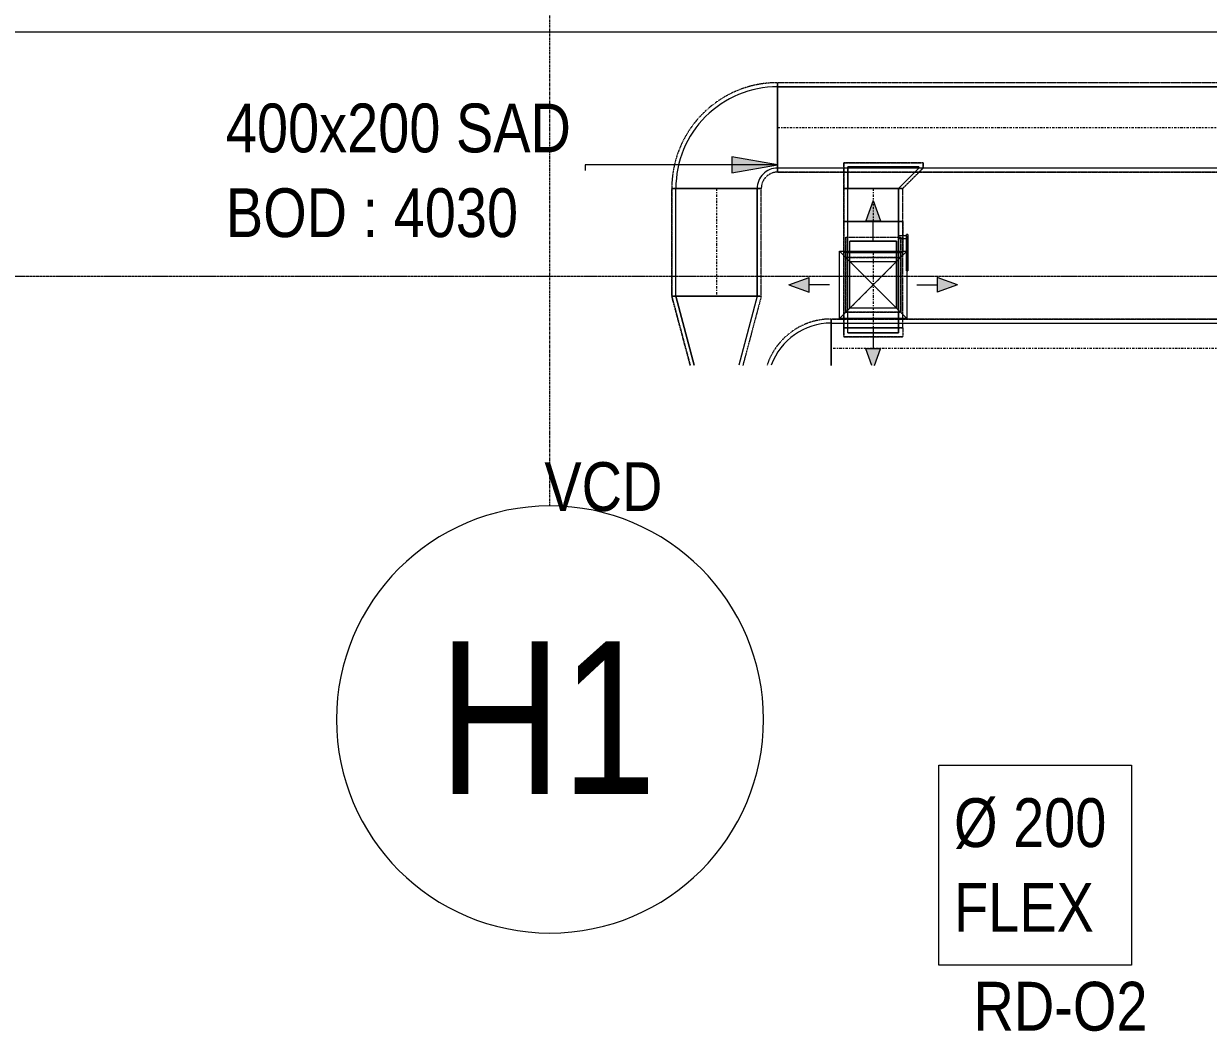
# Model space of a CAD drawing. Header units: inches. Extents: x -83664 to 20107, y -47222 to 19398.
# Drawn here: x -75560 to -69736, y -46687 to -41732 of the extents above; entities that cross this region are included whole.
import ezdxf

# ---------------------------------------------------------------- set-up
doc = ezdxf.new("R2010")
doc.units = ezdxf.units.IN
doc.header["$MEASUREMENT"] = 0
for name, pattern in [('AE7-LP-CENTER', [5.45, 3, -0.6, 1.25, -0.6]), ('Center', [29.999999, 12, -6, 6, -6]), ('Grid Line', [22.225, 12.7, -3.175, 3.175, -3.175]), ('Hidden 0_50', [1.0584, 0.5292, -0.5292]), ('Hidden 1_5', [2.2, 1.5, -0.7])]:
    doc.linetypes.add(name, pattern=pattern)
doc.layers.add('A-ANNO-MATC', color=1, linetype='AE7-LP-CENTER', lineweight=9, true_color=0xff0000)
doc.layers.add('M-HVAC-DUCT', color=7, linetype='Continuous', lineweight=9, true_color=0xffe97f)
for name, color, linetype, lineweight in [('A-DETL-GENF', 7, 'Continuous', 9), ('G-ANNO-TEXT', 7, 'Continuous', 9), ('M-HVAC-CDFF', 7, 'Continuous', 9), ('M-HVAC-DUCT-ANNO', 7, 'Continuous', 9), ('M-HVAC-DUCT-CNTR', 7, 'Center', 9), ('M-HVAC-DUCT-IDEN', 7, 'Continuous', 18), ('S-GRID', 7, 'Continuous', 9), ('S-GRID-IDEN', 7, 'Continuous', 9)]:
    doc.layers.add(name, color=color, linetype=linetype, lineweight=lineweight)
doc.styles.add('Arial Narrow_21', font='ARIALN.TTF', dxfattribs={"height": 240})
doc.styles.add('Arial_10', font='arial.ttf', dxfattribs={"width": 0.8, "height": 750})

# ---------------------------------------------------------------- blocks, each defined once
blk = doc.blocks.new('M_Rectangular Transition - Length - Standard-8295551-FIRST FLOOR AC CONDITIONING LAYOUT - PART A')
at = {"layer": 'M-HVAC-DUCT', "color": 30, "true_color": 0xff7f00}
for p, q in [((0, 200), (0, -200)), ((0, 200), (340, 109.3)), ((0, 200), (340, 109.3)), ((0, -200), (0, 200)), ((0, -200), (340, -109.3)), ((340, -109.3), (0, -200))]:
    blk.add_line(p, q, dxfattribs=at)
blk = doc.blocks.new('GCE-AT-Supply Air Rectangular Diffuser - 230x230-V41-FIRST FLOOR AC CONDITIONING LAYOUT - PART A')
at = {"layer": 'A-DETL-GENF', "true_color": 0xff7f00}
for points in [[(36.4, 315), (0, 415), (-36.4, 315)], [(-315, -36.4), (-315, 36.4), (-415, 0)], [(315, -36.4), (415, 0), (315, 36.4)]]:
    blk.add_hatch(color=30, dxfattribs=at).paths.add_polyline_path(points)
h = blk.add_hatch(color=30, dxfattribs=at)
edge = h.paths.add_edge_path()
edge.add_line((7, -395.7), (36.4, -315))
edge.add_line((36.4, -315), (-36.4, -315))
edge.add_line((-36.4, -315), (-7, -395.7))
at = {"layer": 'A-DETL-GENF', "color": 30, "true_color": 0xff7f00}
for p, q in [((0, 415), (-36.4, 315)), ((0, 415), (36.4, 315)), ((-36.4, 315), (36.4, 315)), ((0, 215), (0, 315)), ((-165, -165), (165, 165)), ((-165, 165), (165, -165)), ((-165, -165), (-165, 165)), ((-165, 165), (165, 165)), ((165, 165), (165, -165)), ((-415, 0), (-315, 36.4)), ((-315, -36.4), (-315, 36.4)), ((215, 0), (315, 0)), ((315, 36.4), (315, -36.4)), ((415, 0), (315, 36.4)), ((-415, 0), (-315, -36.4)), ((-215, 0), (-315, 0)), ((415, 0), (315, -36.4)), ((165, -165), (-165, -165)), ((0, -215), (0, -315)), ((36.4, -315), (-36.4, -315)), ((-7, -395.7), (-36.4, -315)), ((7, -395.7), (36.4, -315))]:
    blk.add_line(p, q, dxfattribs=at)
blk = doc.blocks.new('M_Rectangular Tap - Beveled - Standard-V42-FIRST FLOOR AC CONDITIONING LAYOUT - PART A')
at = {"layer": 'M-HVAC-DUCT', "color": 30, "true_color": 0xff7f00}
for p, q in [((0, 225), (-6.096, 225)), ((-6.096, -125), (-6.096, 225)), ((-6.096, 225), (-6.096, -125)), ((-6.096, 225), (0, 225)), ((100, 125), (0, 225)), ((100, 125), (0, 225)), ((100, 125), (100, -125)), ((100, -125), (100, 125)), ((-6.096, -125), (100, -125)), ((100, -125), (-6.096, -125))]:
    blk.add_line(p, q, dxfattribs=at)
blk = doc.blocks.new('M_Rectangular Tap - Beveled - Standard-7645130-FIRST FLOOR AC CONDITIONING LAYOUT - PART A')
at = {"layer": 'M-HVAC-DUCT', "color": 30, "true_color": 0xff7f00}
for p, q in [((79958.5, 55470.9), (79958.5, 55570.9)), ((79958.5, 55570.9), (80188.5, 55570.9)), ((80188.5, 55570.9), (79958.5, 55570.9)), ((79958.5, 55240.9), (79958.5, 55570.9)), ((80188.5, 55470.9), (80188.5, 55570.9)), ((80188.5, 55570.9), (80188.5, 55240.9)), ((79958.5, 55470.9), (80188.5, 55470.9)), ((79958.5, 55240.9), (79958.5, 55470.9)), ((80188.5, 55470.9), (80188.5, 55240.9)), ((80188.5, 55240.9), (79958.5, 55240.9)), ((80188.5, 55240.9), (79958.5, 55240.9))]:
    blk.add_line(p, q, dxfattribs=at)
blk = doc.blocks.new('M_Rectangular Endcap - Standard-7519132-FIRST FLOOR AC CONDITIONING LAYOUT - PART A')
at = {"layer": 'M-HVAC-DUCT', "color": 30, "true_color": 0xff7f00}
for p, q in [((0, 125), (0, -125)), ((0, -125), (0, 125)), ((0, 125), (25, 125)), ((25, 125), (0, 125)), ((25, 125), (25, -125)), ((25, -125), (25, 125)), ((25, -125), (0, -125)), ((25, -125), (0, -125))]:
    blk.add_line(p, q, dxfattribs=at)
blk = doc.blocks.new('M_Rectangular Elbow - Radius - 0_75 W-V45-FIRST FLOOR AC CONDITIONING LAYOUT - PART A')
at = {"layer": 'M-HVAC-DUCT', "color": 6, "true_color": 0xff00ff}
for p, q in [((-187.5, 82.9), (-187.5, -125)), ((-187.5, -125), (-187.5, 82.9))]:
    blk.add_line(p, q, dxfattribs=at)
blk.add_arc((-187.5, 187.5), 312.5, 270, 340.37282, dxfattribs=at)
blk.add_arc((-187.5, 187.5), 312.5, 270, 340.37282, dxfattribs=at)
blk = doc.blocks.new('TEMW-ME-DMP-Volume Control Damper - Standard-V102-FIRST FLOOR AC CONDITIONING LAYOUT - PART A')
at = {"layer": 'M-HVAC-DUCT', "color": 30, "true_color": 0xff7f00}
for p, q in [((-165.1, 163.1), (-165.1, 169.4)), ((-152.4, 169.4), (-165.1, 169.4)), ((-165.1, 163.1), (-152.4, 163.1)), ((0, 169.4), (-152.4, 169.4)), ((-152.4, 169.4), (0, 169.4)), ((0, 163.1), (-152.4, 163.1)), ((-152.4, 163.1), (0, 163.1)), ((-76.2, 125), (-76.2, -125)), ((-76.2, -125), (-76.2, 125)), ((76.2, 125), (-76.2, 125)), ((-76.2, 125), (76.2, 125)), ((-76.2, 125), (76.2, 125)), ((-6.3, 125), (-6.3, 163.1)), ((6.4, 163.1), (-6.3, 163.1)), ((6.4, 163.1), (-6.3, 163.1)), ((-6.3, 125), (6.4, 125)), ((-6.3, 125), (6.4, 125)), ((12.7, 169.4), (0, 169.4)), ((0, 163.1), (12.7, 163.1)), ((6.4, 163.1), (6.4, 125)), ((12.7, 169.4), (12.7, 163.1)), ((76.2, 125), (76.2, -125)), ((76.2, -125), (76.2, 125)), ((-76.2, -125), (76.2, -125)), ((-76.2, -125), (76.2, -125)), ((-76.2, -125), (76.2, -125))]:
    blk.add_line(p, q, dxfattribs=at)
blk = doc.blocks.new('M_Rectangular Elbow - Radius - 0_75 W-7235573-FIRST FLOOR AC CONDITIONING LAYOUT - PART A')
at = {"layer": 'M-HVAC-DUCT', "color": 30, "true_color": 0xff7f00}
for p, q in [((-200, 300), (200, 300)), ((200, 300), (-200, 300)), ((-300, 200), (-300, -200)), ((-300, -200), (-300, 200))]:
    blk.add_line(p, q, dxfattribs=at)
for radius in [100, 100, 500, 500]:
    blk.add_arc((-300, 300), radius, 270, 0, dxfattribs=at)
blk = doc.blocks.new('TEMW-SMBZ-HO-BM-HVAC-00002_rvt-1-FIRST FLOOR AC CONDITIONING LAYOUT - PART A')
at = {"layer": 'M-HVAC-DUCT', "color": 30, "linetype": 'Hidden 0_50', "true_color": 0xff7f00}
for p, q in [((79603.2, 55910.3), (79603.2, 56350.3)), ((79603.2, 56350.3), (79603.2, 55910.3)), ((86855.4, 56350.3), (79603.2, 56350.3)), ((86855.4, 56350.3), (79603.2, 56350.3)), ((79603.2, 55910.3), (79603.2, 56350.3)), ((79603.2, 56350.3), (79603.2, 55910.3)), ((80318.5, 55956.4), (79928.5, 55956.4)), ((79928.5, 55956.4), (79928.5, 55830.3)), ((79928.5, 55830.3), (79928.5, 55956.4)), ((79928.5, 55956.4), (80318.5, 55956.4)), ((80218.5, 55830.3), (80318.5, 55930.3)), ((80318.5, 55930.3), (80218.5, 55830.3)), ((80318.5, 55930.3), (80318.5, 55956.4)), ((80318.5, 55956.4), (80318.5, 55930.3)), ((79603.2, 55910.3), (86855.4, 55910.3)), ((86855.4, 55910.3), (79603.2, 55910.3)), ((79083.2, 55830.3), (79523.2, 55830.3)), ((79523.2, 55830.3), (79083.2, 55830.3)), ((79083.2, 55830.3), (79083.2, 55300.3)), ((79083.2, 55300.3), (79083.2, 55830.3)), ((79083.2, 55830.3), (79523.2, 55830.3)), ((79523.2, 55830.3), (79083.2, 55830.3)), ((79523.2, 55300.3), (79523.2, 55830.3)), ((79523.2, 55300.3), (79523.2, 55830.3)), ((79928.5, 55830.3), (80218.5, 55830.3)), ((80218.5, 55830.3), (79928.5, 55830.3)), ((79928.5, 55830.3), (80218.5, 55830.3)), ((80218.5, 55830.3), (79928.5, 55830.3)), ((79928.5, 55830.3), (79928.5, 55667.1)), ((79928.5, 55667.1), (79928.5, 55830.3)), ((80218.5, 55667.1), (80218.5, 55830.3)), ((80218.5, 55667.1), (80218.5, 55830.3)), ((80218.5, 55667.1), (79928.5, 55667.1)), ((79928.5, 55667.1), (79928.5, 55514.7)), ((79928.5, 55514.7), (79928.5, 55667.1)), ((79928.5, 55667.1), (80218.5, 55667.1)), ((79928.5, 55667.1), (80218.5, 55667.1)), ((80218.5, 55667.1), (79928.5, 55667.1)), ((80218.5, 55514.7), (80218.5, 55667.1)), ((80218.5, 55667.1), (80218.5, 55514.7)), ((79938.5, 55220.9), (79938.5, 55590.9)), ((79938.5, 55590.9), (79938.5, 55490.9)), ((79938.5, 55590.9), (80208.5, 55590.9)), ((79938.5, 55590.9), (80208.5, 55590.9)), ((80208.5, 55490.9), (80208.5, 55590.9)), ((80208.5, 55590.9), (80208.5, 55220.9)), ((79928.5, 55514.7), (80218.5, 55514.7)), ((80218.5, 55514.7), (79928.5, 55514.7)), ((79928.5, 55514.7), (79928.5, 55145.3)), ((79928.5, 55145.3), (79928.5, 55514.7)), ((79928.5, 55514.7), (80218.5, 55514.7)), ((80218.5, 55514.7), (79928.5, 55514.7)), ((80218.5, 55145.3), (80218.5, 55514.7)), ((80218.5, 55145.3), (80218.5, 55514.7)), ((79938.5, 55490.9), (80208.5, 55490.9)), ((79938.5, 55220.9), (79938.5, 55490.9)), ((79938.5, 55490.9), (79938.5, 55220.9)), ((80208.5, 55490.9), (79938.5, 55490.9)), ((79938.5, 55490.9), (79938.5, 55220.9)), ((79938.5, 55490.9), (80208.5, 55490.9)), ((80208.5, 55490.9), (80208.5, 55220.9)), ((80208.5, 55220.9), (80208.5, 55490.9)), ((80208.5, 55220.9), (80208.5, 55490.9)), ((79083.2, 55300.3), (79523.2, 55300.3)), ((79523.2, 55300.3), (79083.2, 55300.3)), ((79083.2, 55300.3), (79173.9, 54960.2)), ((79173.9, 54960.2), (79083.2, 55300.3)), ((79523.2, 55300.3), (79083.2, 55300.3)), ((79083.2, 55300.3), (79523.2, 55300.3)), ((79523.2, 55300.3), (79432.6, 54960.2)), ((79523.2, 55300.3), (79432.6, 54960.2)), ((80208.5, 55220.9), (79938.5, 55220.9)), ((79938.5, 55220.9), (80208.5, 55220.9)), ((80208.5, 55220.9), (79938.5, 55220.9)), ((79938.5, 55220.9), (80208.5, 55220.9)), ((79928.5, 55145.3), (80218.5, 55145.3)), ((80218.5, 55145.3), (79928.5, 55145.3)), ((79928.5, 55145.3), (80218.5, 55145.3)), ((80218.5, 55145.3), (79928.5, 55145.3)), ((79928.5, 55100.3), (79928.5, 55145.3)), ((79928.5, 55145.3), (79928.5, 55100.3)), ((79928.5, 55100.3), (80218.5, 55100.3)), ((80218.5, 55100.3), (79928.5, 55100.3)), ((80218.5, 55145.3), (80218.5, 55100.3)), ((80218.5, 55145.3), (80218.5, 55100.3))]:
    blk.add_line(p, q, dxfattribs=at)
at = {"layer": 'M-HVAC-DUCT', "color": 30, "true_color": 0xff7f00}
for p, q in [((79603.2, 56330.3), (79603.2, 55930.3)), ((79603.2, 55930.3), (79603.2, 56330.3)), ((79603.2, 56330.3), (86855.4, 56330.3)), ((86855.4, 56330.3), (79603.2, 56330.3)), ((86855.4, 55930.3), (79603.2, 55930.3)), ((86855.4, 55930.3), (79603.2, 55930.3)), ((79948.5, 55936.4), (79948.5, 55930.3)), ((79948.5, 55930.3), (79948.5, 55936.4)), ((80298.5, 55936.4), (79948.5, 55936.4)), ((79948.5, 55936.4), (80298.5, 55936.4)), ((80298.5, 55930.3), (79948.5, 55930.3)), ((80298.5, 55930.3), (79948.5, 55930.3)), ((80298.5, 55930.3), (80298.5, 55936.4)), ((80298.5, 55936.4), (80298.5, 55930.3)), ((79503.2, 55830.3), (79103.2, 55830.3)), ((79103.2, 55830.3), (79503.2, 55830.3)), ((79103.2, 55300.3), (79103.2, 55830.3)), ((79103.2, 55300.3), (79103.2, 55830.3)), ((79503.2, 55830.3), (79503.2, 55300.3)), ((79503.2, 55300.3), (79503.2, 55830.3)), ((80198.5, 55830.3), (79948.5, 55830.3)), ((79948.5, 55830.3), (80198.5, 55830.3)), ((79948.5, 55667.1), (79948.5, 55830.3)), ((79948.5, 55667.1), (79948.5, 55830.3)), ((80198.5, 55830.3), (80198.5, 55667.1)), ((80198.5, 55667.1), (80198.5, 55830.3)), ((80198.5, 55667.1), (79948.5, 55667.1)), ((79948.5, 55667.1), (80198.5, 55667.1)), ((80198.5, 55514.7), (79948.5, 55514.7)), ((79948.5, 55514.7), (80198.5, 55514.7)), ((79948.5, 55145.3), (79948.5, 55514.7)), ((79948.5, 55145.3), (79948.5, 55514.7)), ((79958.5, 55240.9), (79958.5, 55514.7)), ((79958.5, 55514.7), (80188.5, 55514.7)), ((79958.5, 55240.9), (79958.5, 55514.7)), ((80188.5, 55514.7), (79958.5, 55514.7)), ((80188.5, 55240.9), (80188.5, 55514.7)), ((80188.5, 55514.7), (80188.5, 55240.9)), ((80198.5, 55514.7), (80198.5, 55145.3)), ((80198.5, 55145.3), (80198.5, 55514.7)), ((79503.2, 55300.3), (79103.2, 55300.3)), ((79103.2, 55300.3), (79503.2, 55300.3)), ((80188.5, 55240.9), (79958.5, 55240.9)), ((80188.5, 55240.9), (79958.5, 55240.9)), ((80198.5, 55145.3), (79948.5, 55145.3)), ((79948.5, 55145.3), (80198.5, 55145.3))]:
    blk.add_line(p, q, dxfattribs=at)
at = {"layer": 'M-HVAC-DUCT', "color": 6, "linetype": 'Hidden 0_50', "true_color": 0xff00ff}
for p, q in [((79866.8, 54960.2), (79866.8, 55188.1)), ((79866.8, 55188.1), (79866.8, 54960.2)), ((79866.8, 55188.1), (79866.8, 54960.2)), ((79866.8, 54960.2), (79866.8, 55188.1)), ((82678.7, 55188.1), (79866.8, 55188.1)), ((79866.8, 55188.1), (82678.7, 55188.1))]:
    blk.add_line(p, q, dxfattribs=at)
at = {"layer": 'M-HVAC-DUCT', "color": 6, "true_color": 0xff00ff}
for p, q in [((79866.8, 54960.2), (79866.8, 55168.1)), ((79866.8, 55168.1), (79866.8, 54960.2)), ((79866.8, 55168.1), (82678.7, 55168.1)), ((79866.8, 55168.1), (82678.7, 55168.1))]:
    blk.add_line(p, q, dxfattribs=at)
at = {"layer": 'M-HVAC-DUCT', "color": 30, "linetype": 'Hidden 0_50', "true_color": 0xff7f00}
for radius in [520, 520, 80, 80]:
    blk.add_arc((79603.2, 55830.3), radius, 90, 180, dxfattribs=at)
at = {"layer": 'M-HVAC-DUCT', "color": 6, "linetype": 'Hidden 0_50', "true_color": 0xff00ff}
blk.add_arc((79866.8, 54855.6), 332.5, 90, 161.62604, dxfattribs=at)
blk.add_arc((79866.8, 54855.6), 332.5, 90, 161.62604, dxfattribs=at)
at = {"layer": 'M-HVAC-DUCT-ANNO', "color": 30, "linetype": 'Hidden 1_5', "true_color": 0xff7f00}
for p, q in [((79958.5, 55240.9), (79958.5, 55470.9)), ((79958.5, 55470.9), (80188.5, 55470.9)), ((79958.5, 55470.9), (80188.5, 55240.9)), ((80188.5, 55470.9), (79958.5, 55240.9)), ((80188.5, 55470.9), (80188.5, 55240.9)), ((80188.5, 55240.9), (79958.5, 55240.9))]:
    blk.add_line(p, q, dxfattribs=at)
at = {"layer": 'M-HVAC-DUCT-CNTR', "color": 30, "true_color": 0xff7f00}
for p, q in [((79603.2, 56130.3), (86855.4, 56130.3)), ((79303.2, 55830.3), (79303.2, 55300.3)), ((80073.5, 55830.3), (80073.5, 55667.1)), ((80073.5, 55514.7), (80073.5, 55145.3))]:
    blk.add_line(p, q, dxfattribs=at)
at = {"layer": 'M-HVAC-DUCT-CNTR', "color": 6, "true_color": 0xff00ff}
blk.add_line((82678.7, 55043.1), (79866.8, 55043.1), dxfattribs=at)
at = {"layer": 'M-HVAC-CDFF', "color": 6, "linetype": 'Hidden 0_50', "lineweight": 9, "true_color": 0xff00ff}
blk.add_blockref('GCE-AT-Supply Air Rectangular Diffuser - 230x230-V41-FIRST FLOOR AC CONDITIONING LAYOUT - PART A', (80073.5, 55355.9), dxfattribs=at)
at = {"layer": 'M-HVAC-DUCT', "color": 6, "linetype": 'Hidden 0_50', "lineweight": 9, "true_color": 0xff00ff}
for name, p, rotation in [('M_Rectangular Elbow - Radius - 0_75 W-7235573-FIRST FLOOR AC CONDITIONING LAYOUT - PART A', (79303.2, 56130.3), 180), ('M_Rectangular Tap - Beveled - Standard-V42-FIRST FLOOR AC CONDITIONING LAYOUT - PART A', (80073.5, 55930.3), 270), ('M_Rectangular Transition - Length - Standard-8295551-FIRST FLOOR AC CONDITIONING LAYOUT - PART A', (79303.2, 55300.3), 270), ('M_Rectangular Elbow - Radius - 0_75 W-V45-FIRST FLOOR AC CONDITIONING LAYOUT - PART A', (79679.3, 55043.1), 180), ('M_Rectangular Endcap - Standard-7519132-FIRST FLOOR AC CONDITIONING LAYOUT - PART A', (80073.5, 55145.3), 270)]:
    blk.add_blockref(name, p, dxfattribs=dict(at, rotation=rotation))
at = {"layer": 'M-HVAC-DUCT', "color": 6, "linetype": 'Hidden 0_50', "lineweight": 9, "true_color": 0xff00ff, "extrusion": (0, 0, -1), "rotation": 90}
blk.add_blockref('TEMW-ME-DMP-Volume Control Damper - Standard-V102-FIRST FLOOR AC CONDITIONING LAYOUT - PART A', (-80073.5, 55590.9), dxfattribs=at)
at = {"layer": 'M-HVAC-DUCT', "color": 6, "linetype": 'Hidden 0_50', "lineweight": 9, "true_color": 0xff00ff}
blk.add_blockref('M_Rectangular Tap - Beveled - Standard-7645130-FIRST FLOOR AC CONDITIONING LAYOUT - PART A', (0, 0), dxfattribs=at)
blk = doc.blocks.new('TEMW-SMBZ-HO-BM-HVAC-00002_rvt-2-FIRST FLOOR AC CONDITIONING LAYOUT - PART A')
at = {"layer": 'M-HVAC-DUCT', "color": 30, "linetype": 'Hidden 0_50', "true_color": 0xff7f00}
for p, q in [((79603.2, 55910.3), (79603.2, 56350.3)), ((79603.2, 56350.3), (79603.2, 55910.3)), ((86855.4, 56350.3), (79603.2, 56350.3)), ((86855.4, 56350.3), (79603.2, 56350.3)), ((79603.2, 55910.3), (79603.2, 56350.3)), ((79603.2, 56350.3), (79603.2, 55910.3)), ((80318.5, 55956.4), (79928.5, 55956.4)), ((79928.5, 55956.4), (79928.5, 55830.3)), ((79928.5, 55830.3), (79928.5, 55956.4)), ((79928.5, 55956.4), (80318.5, 55956.4)), ((80218.5, 55830.3), (80318.5, 55930.3)), ((80318.5, 55930.3), (80218.5, 55830.3)), ((80318.5, 55930.3), (80318.5, 55956.4)), ((80318.5, 55956.4), (80318.5, 55930.3)), ((79603.2, 55910.3), (86855.4, 55910.3)), ((86855.4, 55910.3), (79603.2, 55910.3)), ((79083.2, 55830.3), (79523.2, 55830.3)), ((79523.2, 55830.3), (79083.2, 55830.3)), ((79083.2, 55830.3), (79083.2, 55300.3)), ((79083.2, 55300.3), (79083.2, 55830.3)), ((79083.2, 55830.3), (79523.2, 55830.3)), ((79523.2, 55830.3), (79083.2, 55830.3)), ((79523.2, 55300.3), (79523.2, 55830.3)), ((79523.2, 55300.3), (79523.2, 55830.3)), ((79928.5, 55830.3), (80218.5, 55830.3)), ((80218.5, 55830.3), (79928.5, 55830.3)), ((79928.5, 55830.3), (80218.5, 55830.3)), ((80218.5, 55830.3), (79928.5, 55830.3)), ((79928.5, 55830.3), (79928.5, 55667.1)), ((79928.5, 55667.1), (79928.5, 55830.3)), ((80218.5, 55667.1), (80218.5, 55830.3)), ((80218.5, 55667.1), (80218.5, 55830.3)), ((80218.5, 55667.1), (79928.5, 55667.1)), ((79928.5, 55667.1), (79928.5, 55514.7)), ((79928.5, 55514.7), (79928.5, 55667.1)), ((79928.5, 55667.1), (80218.5, 55667.1)), ((79928.5, 55667.1), (80218.5, 55667.1)), ((80218.5, 55667.1), (79928.5, 55667.1)), ((80218.5, 55514.7), (80218.5, 55667.1)), ((80218.5, 55667.1), (80218.5, 55514.7)), ((79938.5, 55220.9), (79938.5, 55590.9)), ((79938.5, 55590.9), (79938.5, 55490.9)), ((79938.5, 55590.9), (80208.5, 55590.9)), ((79938.5, 55590.9), (80208.5, 55590.9)), ((80208.5, 55490.9), (80208.5, 55590.9)), ((80208.5, 55590.9), (80208.5, 55220.9)), ((79928.5, 55514.7), (80218.5, 55514.7)), ((80218.5, 55514.7), (79928.5, 55514.7)), ((79928.5, 55514.7), (79928.5, 55145.3)), ((79928.5, 55145.3), (79928.5, 55514.7)), ((79928.5, 55514.7), (80218.5, 55514.7)), ((80218.5, 55514.7), (79928.5, 55514.7)), ((80218.5, 55145.3), (80218.5, 55514.7)), ((80218.5, 55145.3), (80218.5, 55514.7)), ((79938.5, 55490.9), (80208.5, 55490.9)), ((79938.5, 55220.9), (79938.5, 55490.9)), ((79938.5, 55490.9), (79938.5, 55220.9)), ((80208.5, 55490.9), (79938.5, 55490.9)), ((79938.5, 55490.9), (79938.5, 55220.9)), ((79938.5, 55490.9), (80208.5, 55490.9)), ((80208.5, 55490.9), (80208.5, 55220.9)), ((80208.5, 55220.9), (80208.5, 55490.9)), ((80208.5, 55220.9), (80208.5, 55490.9)), ((79083.2, 55300.3), (79523.2, 55300.3)), ((79523.2, 55300.3), (79083.2, 55300.3)), ((79083.2, 55300.3), (79173.9, 54960.2)), ((79173.9, 54960.2), (79083.2, 55300.3)), ((79523.2, 55300.3), (79083.2, 55300.3)), ((79083.2, 55300.3), (79523.2, 55300.3)), ((79523.2, 55300.3), (79432.6, 54960.2)), ((79523.2, 55300.3), (79432.6, 54960.2)), ((80208.5, 55220.9), (79938.5, 55220.9)), ((79938.5, 55220.9), (80208.5, 55220.9)), ((80208.5, 55220.9), (79938.5, 55220.9)), ((79938.5, 55220.9), (80208.5, 55220.9)), ((79928.5, 55145.3), (80218.5, 55145.3)), ((80218.5, 55145.3), (79928.5, 55145.3)), ((79928.5, 55145.3), (80218.5, 55145.3)), ((80218.5, 55145.3), (79928.5, 55145.3)), ((79928.5, 55100.3), (79928.5, 55145.3)), ((79928.5, 55145.3), (79928.5, 55100.3)), ((79928.5, 55100.3), (80218.5, 55100.3)), ((80218.5, 55100.3), (79928.5, 55100.3)), ((80218.5, 55145.3), (80218.5, 55100.3)), ((80218.5, 55145.3), (80218.5, 55100.3))]:
    blk.add_line(p, q, dxfattribs=at)
at = {"layer": 'M-HVAC-DUCT', "color": 30, "true_color": 0xff7f00}
for p, q in [((79603.2, 56330.3), (79603.2, 55930.3)), ((79603.2, 55930.3), (79603.2, 56330.3)), ((79603.2, 56330.3), (86855.4, 56330.3)), ((86855.4, 56330.3), (79603.2, 56330.3)), ((86855.4, 55930.3), (79603.2, 55930.3)), ((86855.4, 55930.3), (79603.2, 55930.3)), ((79948.5, 55936.4), (79948.5, 55930.3)), ((79948.5, 55930.3), (79948.5, 55936.4)), ((80298.5, 55936.4), (79948.5, 55936.4)), ((79948.5, 55936.4), (80298.5, 55936.4)), ((80298.5, 55930.3), (79948.5, 55930.3)), ((80298.5, 55930.3), (79948.5, 55930.3)), ((80298.5, 55930.3), (80298.5, 55936.4)), ((80298.5, 55936.4), (80298.5, 55930.3)), ((79503.2, 55830.3), (79103.2, 55830.3)), ((79103.2, 55830.3), (79503.2, 55830.3)), ((79103.2, 55300.3), (79103.2, 55830.3)), ((79103.2, 55300.3), (79103.2, 55830.3)), ((79503.2, 55830.3), (79503.2, 55300.3)), ((79503.2, 55300.3), (79503.2, 55830.3)), ((80198.5, 55830.3), (79948.5, 55830.3)), ((79948.5, 55830.3), (80198.5, 55830.3)), ((79948.5, 55667.1), (79948.5, 55830.3)), ((79948.5, 55667.1), (79948.5, 55830.3)), ((80198.5, 55830.3), (80198.5, 55667.1)), ((80198.5, 55667.1), (80198.5, 55830.3)), ((80198.5, 55667.1), (79948.5, 55667.1)), ((79948.5, 55667.1), (80198.5, 55667.1)), ((80198.5, 55514.7), (79948.5, 55514.7)), ((79948.5, 55514.7), (80198.5, 55514.7)), ((79948.5, 55145.3), (79948.5, 55514.7)), ((79948.5, 55145.3), (79948.5, 55514.7)), ((79958.5, 55240.9), (79958.5, 55514.7)), ((79958.5, 55514.7), (80188.5, 55514.7)), ((79958.5, 55240.9), (79958.5, 55514.7)), ((80188.5, 55514.7), (79958.5, 55514.7)), ((80188.5, 55240.9), (80188.5, 55514.7)), ((80188.5, 55514.7), (80188.5, 55240.9)), ((80198.5, 55514.7), (80198.5, 55145.3)), ((80198.5, 55145.3), (80198.5, 55514.7)), ((79503.2, 55300.3), (79103.2, 55300.3)), ((79103.2, 55300.3), (79503.2, 55300.3)), ((80188.5, 55240.9), (79958.5, 55240.9)), ((80188.5, 55240.9), (79958.5, 55240.9)), ((80198.5, 55145.3), (79948.5, 55145.3)), ((79948.5, 55145.3), (80198.5, 55145.3))]:
    blk.add_line(p, q, dxfattribs=at)
at = {"layer": 'M-HVAC-DUCT', "color": 6, "linetype": 'Hidden 0_50', "true_color": 0xff00ff}
for p, q in [((79866.8, 54960.2), (79866.8, 55188.1)), ((79866.8, 55188.1), (79866.8, 54960.2)), ((79866.8, 55188.1), (79866.8, 54960.2)), ((79866.8, 54960.2), (79866.8, 55188.1)), ((82678.7, 55188.1), (79866.8, 55188.1)), ((79866.8, 55188.1), (82678.7, 55188.1))]:
    blk.add_line(p, q, dxfattribs=at)
at = {"layer": 'M-HVAC-DUCT', "color": 6, "true_color": 0xff00ff}
for p, q in [((79866.8, 54960.2), (79866.8, 55168.1)), ((79866.8, 55168.1), (79866.8, 54960.2)), ((79866.8, 55168.1), (82678.7, 55168.1)), ((79866.8, 55168.1), (82678.7, 55168.1))]:
    blk.add_line(p, q, dxfattribs=at)
at = {"layer": 'M-HVAC-DUCT', "color": 30, "linetype": 'Hidden 0_50', "true_color": 0xff7f00}
for radius in [520, 520, 80, 80]:
    blk.add_arc((79603.2, 55830.3), radius, 90, 180, dxfattribs=at)
at = {"layer": 'M-HVAC-DUCT', "color": 6, "linetype": 'Hidden 0_50', "true_color": 0xff00ff}
blk.add_arc((79866.8, 54855.6), 332.5, 90, 161.62604, dxfattribs=at)
blk.add_arc((79866.8, 54855.6), 332.5, 90, 161.62604, dxfattribs=at)
at = {"layer": 'M-HVAC-DUCT-ANNO', "color": 30, "linetype": 'Hidden 1_5', "true_color": 0xff7f00}
for p, q in [((79958.5, 55240.9), (79958.5, 55470.9)), ((79958.5, 55470.9), (80188.5, 55470.9)), ((79958.5, 55470.9), (80188.5, 55240.9)), ((80188.5, 55470.9), (79958.5, 55240.9)), ((80188.5, 55470.9), (80188.5, 55240.9)), ((80188.5, 55240.9), (79958.5, 55240.9))]:
    blk.add_line(p, q, dxfattribs=at)
at = {"layer": 'M-HVAC-DUCT-CNTR', "color": 30, "true_color": 0xff7f00}
for p, q in [((79603.2, 56130.3), (86855.4, 56130.3)), ((79303.2, 55830.3), (79303.2, 55300.3)), ((80073.5, 55830.3), (80073.5, 55667.1)), ((80073.5, 55514.7), (80073.5, 55145.3))]:
    blk.add_line(p, q, dxfattribs=at)
at = {"layer": 'M-HVAC-DUCT-CNTR', "color": 6, "true_color": 0xff00ff}
blk.add_line((82678.7, 55043.1), (79866.8, 55043.1), dxfattribs=at)
at = {"layer": 'M-HVAC-CDFF', "color": 6, "linetype": 'Hidden 0_50', "lineweight": 9, "true_color": 0xff00ff}
blk.add_blockref('GCE-AT-Supply Air Rectangular Diffuser - 230x230-V41-FIRST FLOOR AC CONDITIONING LAYOUT - PART A', (80073.5, 55355.9), dxfattribs=at)
at = {"layer": 'M-HVAC-DUCT', "color": 6, "linetype": 'Hidden 0_50', "lineweight": 9, "true_color": 0xff00ff}
for name, p, rotation in [('M_Rectangular Elbow - Radius - 0_75 W-7235573-FIRST FLOOR AC CONDITIONING LAYOUT - PART A', (79303.2, 56130.3), 180), ('M_Rectangular Tap - Beveled - Standard-V42-FIRST FLOOR AC CONDITIONING LAYOUT - PART A', (80073.5, 55930.3), 270), ('M_Rectangular Transition - Length - Standard-8295551-FIRST FLOOR AC CONDITIONING LAYOUT - PART A', (79303.2, 55300.3), 270), ('M_Rectangular Elbow - Radius - 0_75 W-V45-FIRST FLOOR AC CONDITIONING LAYOUT - PART A', (79679.3, 55043.1), 180), ('M_Rectangular Endcap - Standard-7519132-FIRST FLOOR AC CONDITIONING LAYOUT - PART A', (80073.5, 55145.3), 270)]:
    blk.add_blockref(name, p, dxfattribs=dict(at, rotation=rotation))
at = {"layer": 'M-HVAC-DUCT', "color": 6, "linetype": 'Hidden 0_50', "lineweight": 9, "true_color": 0xff00ff, "extrusion": (0, 0, -1), "rotation": 90}
blk.add_blockref('TEMW-ME-DMP-Volume Control Damper - Standard-V102-FIRST FLOOR AC CONDITIONING LAYOUT - PART A', (-80073.5, 55590.9), dxfattribs=at)
at = {"layer": 'M-HVAC-DUCT', "color": 6, "linetype": 'Hidden 0_50', "lineweight": 9, "true_color": 0xff00ff}
blk.add_blockref('M_Rectangular Tap - Beveled - Standard-7645130-FIRST FLOOR AC CONDITIONING LAYOUT - PART A', (0, 0), dxfattribs=at)
blk = doc.blocks.new('Grid - Grid Head-AE7-24584-FIRST FLOOR AC CONDITIONING LAYOUT - PART A')
at = {"layer": 'S-GRID-IDEN', "color": 9, "true_color": 0xbbbbbb}
for start, end in [(360, 180), (180, 360)]:
    blk.add_arc((0, 0), 7, start, end, dxfattribs=at)

msp = doc.modelspace()

# ---------------------------------------------------------------- hatches: boundary and pattern name
at = {"layer": 'M-HVAC-DUCT-IDEN', "lineweight": 9}
msp.add_hatch(color=256, dxfattribs=at).paths.add_polyline_path([(-71853.4, -42426.3), (-72078.4, -42386.7), (-72078.4, -42466)])

# ---------------------------------------------------------------- linework, layer by layer
at = {"layer": 'A-ANNO-MATC'}
msp.add_line((-79564.5, -42973.2), (20076.9, -42973.2), dxfattribs=at)
at = {"layer": 'G-ANNO-TEXT'}
msp.add_line((-68560.6, -41774), (-75769.7, -41774), dxfattribs=at)
at = {"layer": 'G-ANNO-TEXT', "flags": 128}
msp.add_lwpolyline([(-71060.9, -45378.6), (-70113.6, -45378.6), (-70113.6, -46362.6), (-71060.9, -46362.6)], close=True, dxfattribs=at)
at = {"layer": 'M-HVAC-DUCT-IDEN', "lineweight": 9}
for p, q in [((-71853.4, -42426.3), (-72078.4, -42386.7)), ((-72078.4, -42386.7), (-72078.4, -42466)), ((-72798.8, -42426.3), (-72798.8, -42454.2)), ((-71853.4, -42426.3), (-72798.8, -42426.3)), ((-72078.4, -42466), (-71853.4, -42426.3))]:
    msp.add_line(p, q, dxfattribs=at)
at = {"layer": 'S-GRID', "color": 254, "linetype": 'Grid Line', "true_color": 0xdcdcdc}
msp.add_line((-72972.3, -44103.7), (-72972.3, 15149.1), dxfattribs=at)

# ---------------------------------------------------------------- block references
at = {"lineweight": 5}
for name in ['TEMW-SMBZ-HO-BM-HVAC-00002_rvt-1-FIRST FLOOR AC CONDITIONING LAYOUT - PART A', 'TEMW-SMBZ-HO-BM-HVAC-00002_rvt-2-FIRST FLOOR AC CONDITIONING LAYOUT - PART A']:
    msp.add_blockref(name, (-151456.7, -98372.2), dxfattribs=at)
at = {"layer": 'S-GRID-IDEN', "color": 9, "true_color": 0xbbbbbb, "xscale": 149.9999999999999, "yscale": 149.9999999999999, "zscale": 149.9999999999999}
msp.add_blockref('Grid - Grid Head-AE7-24584-FIRST FLOOR AC CONDITIONING LAYOUT - PART A', (-72972.3, -45153.7), dxfattribs=at)

# ---------------------------------------------------------------- texts
at = {"layer": 'G-ANNO-TEXT', "char_height": 240, "attachment_point": 1, "style": 'Arial Narrow_21'}
for s, insert, width in [('VCD', (-73000, -43888.3), 733.544), ('Ø 200', (-70985.9, -45541), 937.974), ('FLEX', (-70985.9, -45957.7), 865.822), ('RD-O2', (-70889.9, -46443.8), 1082.278)]:
    msp.add_mtext(s, dxfattribs=dict(at, insert=insert, width=width))
at = {"layer": 'M-HVAC-DUCT-IDEN', "lineweight": 9, "char_height": 240, "attachment_point": 1, "style": 'Arial Narrow_21'}
for s, insert, width in [('400x200 SAD', (-74565.8, -42124.6), 2128.48), ('BOD : 4030', (-74565.8, -42541.3), 1803.797)]:
    msp.add_mtext(s, dxfattribs=dict(at, insert=insert, width=width))
at = {"layer": 'S-GRID-IDEN', "color": 9, "true_color": 0xbbbbbb, "insert": (-73520.3, -44769.8), "char_height": 750, "width": 1317.974, "attachment_point": 1, "style": 'Arial_10'}
msp.add_mtext('H1', dxfattribs=at)

doc.saveas('drawing.dxf')
